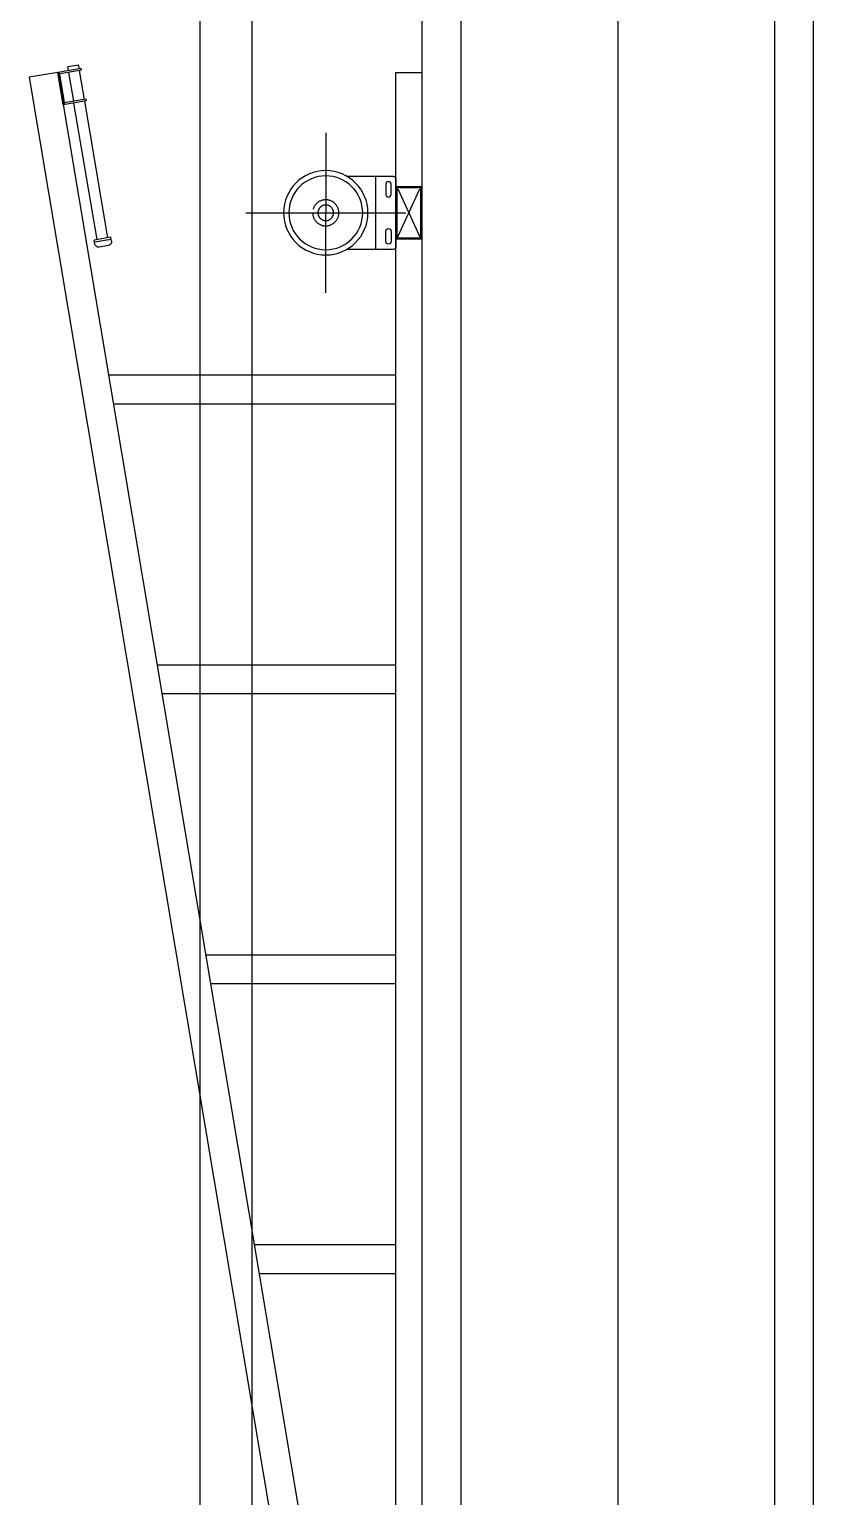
# Model space of a CAD drawing. Header units: millimetres. Extents: x 35054840 to 35483341, y -1288013 to -991013.
# Drawn here: x 35309310 to 35310811, y -1213820 to -1211011 of the extents above; entities that cross this region are included whole.
import ezdxf

# ---------------------------------------------------------------- set-up
doc = ezdxf.new("R2010")
doc.units = ezdxf.units.MM
doc.header["$LTSCALE"] = 1000
doc.header["$MEASUREMENT"] = 0
doc.linetypes.add('HID', pattern=[2.5, 1.5, -1])
doc.layers.get('0').update_dxf_attribs({"linetype": 'CONTINUOUS'})
for name, color, linetype in [('[0]', 255, 'CONTINUOUS'), ('A-판넬_내벽', 4, 'CONTINUOUS'), ('cen', 1, 'CONTINUOUS'), ('ELE5', 254, 'CONTINUOUS'), ('FIN(패널-T75 글라스울)', 6, 'CONTINUOUS'), ('ohdoor-1', 5, 'CONTINUOUS'), ('오버헤드 FR', 7, 'CONTINUOUS')]:
    doc.layers.add(name, color=color, linetype=linetype)

# ---------------------------------------------------------------- blocks, each defined once
blk = doc.blocks.new('sdfsgdfdfg')
at = {"layer": 'cen', "ltscale": 0.1}
blk.add_line((34667649.3, -327808.7), (34667649.3, -240915.8), dxfattribs=at)
blk = doc.blocks.new('STOPER')
at = {"layer": 'ohdoor-1'}
for p, q in [((-400, 58), (-400, 32)), ((-390, 68), (-378.7, 68)), ((-385, 68), (-385, 22)), ((-385, 60), (-385, 30)), ((-378.7, 68), (-378.7, 22)), ((-378.7, 60), (0, 60)), ((0, 65), (0, 0)), ((0, 65), (5, 65)), ((5, 65), (5, 5)), ((5, 60), (85, 60)), ((85, 65), (85, 5)), ((85, 65), (90, 65)), ((90, 65), (90, 0)), ((90, 60), (100, 60)), ((100, 60), (100, 30)), ((-390, 22), (-378.7, 22)), ((-378.7, 30), (0, 30)), ((0, 5), (90, 5)), ((0, 0), (90, 0)), ((5, 30), (85, 30)), ((90, 30), (100, 30))]:
    blk.add_line(p, q, dxfattribs=at)
for centre, start, end in [((-390, 58), 90, 180), ((-390, 32), 180, 270)]:
    blk.add_arc(centre, 10, start, end, dxfattribs=at)
blk = doc.blocks.new('A$Cfe5344a9')
for p, q in [((1066, 6241.1), (1024, 6149.1)), ((1066, 6149.1), (1024, 6241.1))]:
    blk.add_line(p, q)
at = {"color": 2}
blk.add_lwpolyline([(1163.9, 6265.1), (1109.9, 6265.1, 0.267949), (1109.5, 6264.9, -0.57735), (1108.6, 6264.9, 0.267949), (1108.2, 6265.1), (1075, 6265.1, 0.414214), (1070, 6260.1), (1070, 6130.1, 0.414214), (1075, 6125.1), (1108.2, 6125.1, 0.267949), (1108.6, 6125.4, -0.57735), (1109.5, 6125.4, 0.267949), (1109.9, 6125.1), (1163.9, 6125.1)], format="xyb", dxfattribs=at)
blk.add_lwpolyline([(1109, 6265.1), (1109, 6125.1)], dxfattribs=at)
for points in [[(1079, 6230.1), (1079, 6250.1, -1), (1089, 6250.1), (1089, 6230.1, -1)], [(1079, 6140.1, 1), (1089, 6140.1), (1089, 6160.1, 1), (1079, 6160.1)]]:
    blk.add_lwpolyline(points, format="xyb", close=True, dxfattribs=at)
for radius in [80.7, 70.7]:
    blk.add_circle((1204, 6195.1), radius)
at = {"color": 2, "linetype": 'HID', "ltscale": 0.1}
blk.add_circle((1204, 6195.1), 25, dxfattribs=at)
at = {"linetype": 'HID', "ltscale": 0.1}
blk.add_circle((1204, 6195.1), 15, dxfattribs=at)
at = {"layer": '[0]', "color": 4}
for p, q in [((1717.2, 6464), (1175.8, 3232.6)), ((1717.2, 6464), (1771.5, 6454.9)), ((1771.5, 6454.9), (1230.7, 3227.6))]:
    blk.add_line(p, q, dxfattribs=at)
for points in [[(1070, 5884), (1620, 5884)], [(1070, 5829), (1610.8, 5829)], [(1070, 5329), (1527, 5329)], [(1070, 5274), (1517.8, 5274)], [(1070, 4774), (1434, 4774)], [(1070, 4719), (1424.8, 4719)], [(1070, 4219), (1341, 4219)], [(1070, 4164), (1331.8, 4164)]]:
    blk.add_lwpolyline(points, dxfattribs=at)
at = {"layer": 'A-판넬_내벽'}
blk.add_line((1020, 6464), (1020, 3339), dxfattribs=at)
at = {"layer": 'FIN(패널-T75 글라스울)'}
blk.add_lwpolyline([(945, 3339), (945, 10052), (1020, 10052), (1020, 3339)], dxfattribs=at)
at = {"layer": 'FIN(패널-T75 글라스울)', "ltscale": 0.1}
blk.add_lwpolyline([(270, 3264), (270, 8814), (345, 8814), (345, 3339)], dxfattribs=at)
at = {"layer": '오버헤드 FR'}
for points in [[(1070, 3339), (1070, 3339), (1070, 6464), (1020, 6464), (1020, 3339)], [(1204, 6348.3), (1204, 6195.1)], [(1357.2, 6195.1), (1050.9, 6195.1)], [(1204, 6042), (1204, 6195.1)]]:
    blk.add_lwpolyline(points, dxfattribs=at)
blk.add_lwpolyline([(1070, 6145.1), (1020, 6145.1), (1020, 6245.1), (1070, 6245.1)], close=True, dxfattribs=at)
blk.add_lwpolyline([(1066, 6147.1), (1024, 6147.1, -0.414214), (1022, 6149.1), (1022, 6241.1, -0.414214), (1024, 6243.1), (1066, 6243.1, -0.414214), (1068, 6241.1), (1068, 6149.1, -0.414214)], format="xyb", close=True, dxfattribs=at)
at = {"color": 4, "xscale": 0.6999999931728109, "yscale": 0.700000010430813, "zscale": 0.6999999931728109, "rotation": 80.3978693456095}
blk.add_blockref('STOPER', (1706.7, 6401.8), dxfattribs=at)

msp = doc.modelspace()

# ---------------------------------------------------------------- linework, layer by layer
at = {"layer": 'ELE5', "ltscale": 1000, "elevation": 1}
for points in [[(35309636.3, -1207493), (35309636.3, -1217293)], [(35310436.3, -1208743), (35310436.3, -1214217.9)]]:
    msp.add_lwpolyline(points, dxfattribs=at)

# ---------------------------------------------------------------- block references
msp.add_blockref('sdfsgdfdfg', (642087, -926584.2, 1))
at = {"ltscale": 0.1, "xscale": -1}
msp.add_blockref('A$Cfe5344a9', (35311081.3, -1217556.9, 1), dxfattribs=at)

doc.saveas('drawing.dxf')
